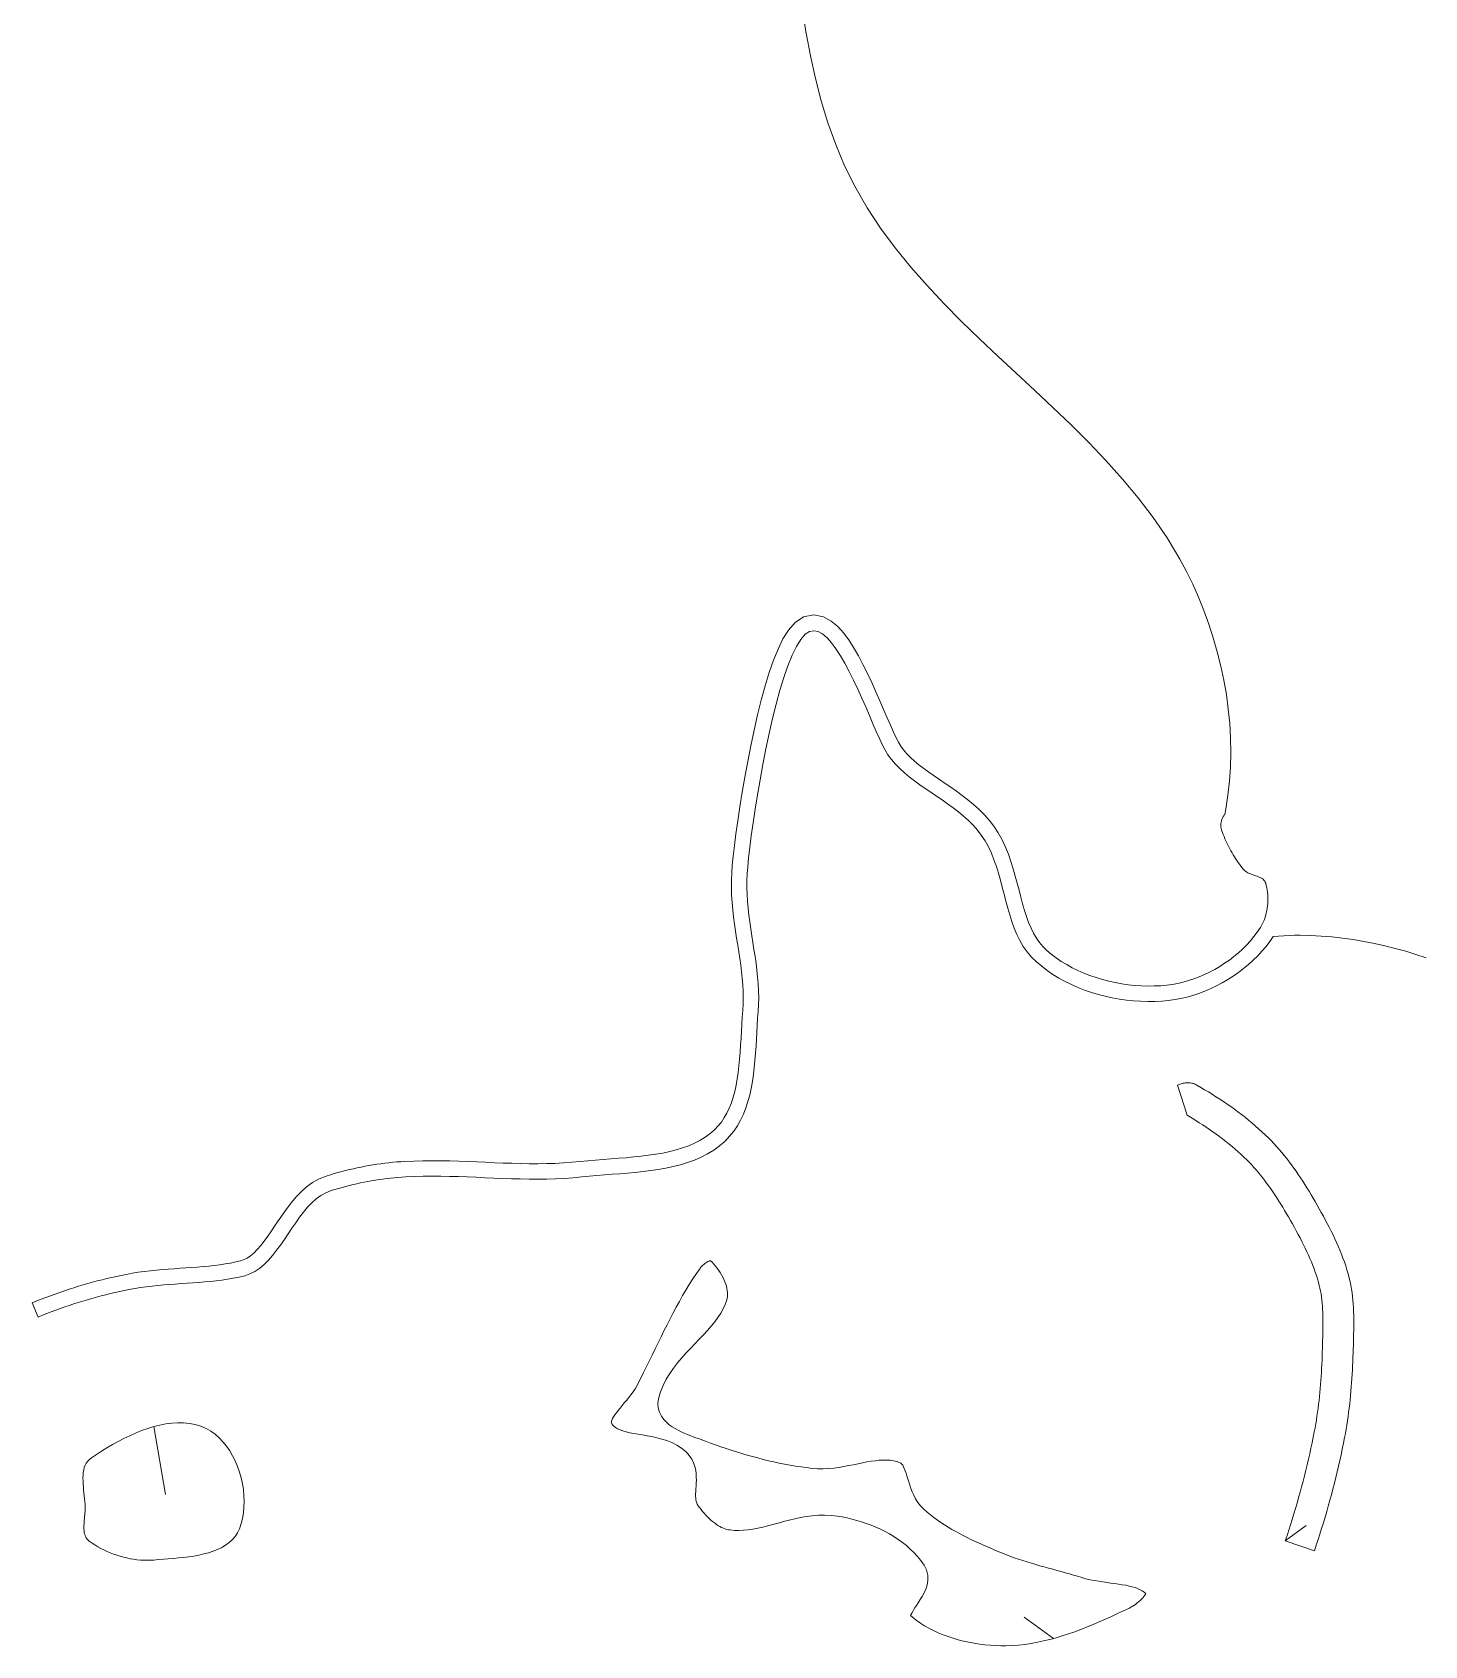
# Model space of a CAD drawing. Header units: inches. Extents: x -12 to 23, y -13.2 to 21.7.
# Drawn here: x 6.423 to 9.246, y -4.306 to -1.037 of the extents above; entities that cross this region are included whole.
import ezdxf

# ---------------------------------------------------------------- set-up
doc = ezdxf.new("R2010")
doc.units = ezdxf.units.IN
doc.header["$MEASUREMENT"] = 0
doc.layers.get('0').update_dxf_attribs({"lineweight": 0})

msp = doc.modelspace()

# ---------------------------------------------------------------- linework, layer by layer
at = {"color": 30, "linetype": 'Continuous', "lineweight": 0, "true_color": 0xff7e00}
for p, q in [((6.6693, -3.8618), (6.6929, -3.9995)), ((8.4929, -4.291), (8.4337, -4.2477))]:
    msp.add_line(p, q, dxfattribs=at)
at = {"color": 7, "linetype": 'Continuous', "lineweight": 0}
for points in [[(7.9836, -0.9915), (7.9916, -1.0383), (8.0006, -1.0846), (8.0107, -1.1305), (8.0224, -1.1758), (8.036, -1.2204), (8.0516, -1.2642), (8.0696, -1.3071), (8.0903, -1.3489), (8.1153, -1.3922), (8.1427, -1.4337), (8.1723, -1.4738), (8.2037, -1.5125), (8.2368, -1.5501), (8.2713, -1.5868), (8.3069, -1.6227), (8.3433, -1.658), (8.3803, -1.6929), (8.4176, -1.7276), (8.4549, -1.7623), (8.492, -1.7971), (8.5286, -1.8323), (8.5645, -1.8681), (8.5993, -1.9045), (8.6329, -1.9419), (8.6649, -1.9803), (8.6951, -2.02), (8.7232, -2.0612), (8.749, -2.104), (8.7625, -2.1291), (8.7752, -2.155), (8.787, -2.1814), (8.7979, -2.2084), (8.8079, -2.2359), (8.817, -2.2639), (8.8251, -2.2922), (8.8323, -2.3208), (8.8384, -2.3497), (8.8434, -2.3788), (8.8474, -2.408), (8.8502, -2.4373), (8.8519, -2.4665), (8.8524, -2.4958), (8.8517, -2.5249), (8.8498, -2.5538), (8.8467, -2.5824), (8.8422, -2.6108), (8.84, -2.6213), (8.839, -2.6226), (8.838, -2.624), (8.8371, -2.6254), (8.8363, -2.6269), (8.8356, -2.6284), (8.8349, -2.63), (8.8343, -2.6316), (8.8338, -2.6333), (8.8333, -2.635), (8.8329, -2.6367), (8.8327, -2.6384), (8.8325, -2.6401), (8.8323, -2.6419), (8.8323, -2.6436), (8.8323, -2.6453), (8.8325, -2.647), (8.8327, -2.6487), (8.833, -2.6504), (8.8334, -2.652), (8.8339, -2.6535), (8.8354, -2.6578), (8.837, -2.6621), (8.8387, -2.6664), (8.8405, -2.6706), (8.8423, -2.6748), (8.8442, -2.679), (8.8462, -2.6831), (8.8483, -2.6872), (8.8504, -2.6913), (8.8526, -2.6953), (8.8549, -2.6993), (8.8573, -2.7033), (8.8597, -2.7072), (8.8622, -2.711), (8.8648, -2.7149), (8.8674, -2.7186), (8.8701, -2.7223), (8.8728, -2.726), (8.8757, -2.7296), (8.8785, -2.7331), (8.8804, -2.735), (8.8824, -2.7367), (8.8846, -2.7382), (8.887, -2.7396), (8.8896, -2.7408), (8.8922, -2.7419), (8.8949, -2.7429), (8.8977, -2.7439), (8.9005, -2.7449), (8.9033, -2.7458), (8.906, -2.7468), (8.9086, -2.7478), (8.9111, -2.7489), (8.9135, -2.7501), (8.9157, -2.7515), (8.9178, -2.7529), (8.9196, -2.7546), (8.9211, -2.7565), (8.9223, -2.7586), (8.9232, -2.761), (8.9244, -2.7654), (8.9254, -2.7699), (8.9262, -2.7744), (8.9268, -2.7789), (8.9272, -2.7835), (8.9275, -2.7882), (8.9276, -2.7929), (8.9275, -2.7975), (8.9272, -2.8022), (8.9267, -2.8069), (8.9261, -2.8115), (8.9253, -2.8161), (8.9243, -2.8207), (8.9232, -2.8252), (8.9219, -2.8297), (8.9204, -2.8341), (8.9187, -2.8384), (8.9169, -2.8426), (8.9149, -2.8467), (8.9128, -2.8507), (8.9061, -2.8603), (8.8994, -2.8691), (8.8922, -2.8777), (8.8845, -2.886), (8.8763, -2.8941), (8.8678, -2.9018), (8.8588, -2.9093), (8.8495, -2.9164), (8.8399, -2.9231), (8.83, -2.9294), (8.8199, -2.9354), (8.8095, -2.9409), (8.799, -2.9459), (8.7883, -2.9505), (8.7775, -2.9546), (8.7666, -2.9582), (8.7557, -2.9613), (8.7448, -2.9638), (8.7339, -2.9658), (8.723, -2.9673), (8.7103, -2.9684), (8.6974, -2.969), (8.6843, -2.9691), (8.6712, -2.9687), (8.6579, -2.9678), (8.6447, -2.9665), (8.6315, -2.9646), (8.6183, -2.9622), (8.6052, -2.9593), (8.5923, -2.956), (8.5795, -2.9521), (8.567, -2.9478), (8.5547, -2.943), (8.5427, -2.9378), (8.5311, -2.932), (8.5198, -2.9258), (8.5089, -2.9192), (8.4985, -2.9121), (8.4885, -2.9047), (8.4793, -2.897), (8.4714, -2.8892), (8.4646, -2.881), (8.4583, -2.8721), (8.4527, -2.8623), (8.4475, -2.8517), (8.4427, -2.8404), (8.4384, -2.8284), (8.4343, -2.8158), (8.4305, -2.8027), (8.4268, -2.7891), (8.4232, -2.7751), (8.4195, -2.7608), (8.4156, -2.7463), (8.4115, -2.7317), (8.4068, -2.717), (8.4017, -2.7022), (8.3958, -2.6876), (8.389, -2.6731), (8.3811, -2.6589), (8.3722, -2.6452), (8.3628, -2.633), (8.3527, -2.6217), (8.342, -2.6111), (8.331, -2.6012), (8.3197, -2.5918), (8.3081, -2.583), (8.2965, -2.5745), (8.2849, -2.5664), (8.2733, -2.5585), (8.262, -2.5508), (8.2509, -2.5432), (8.2402, -2.5358), (8.23, -2.5283), (8.2204, -2.5209), (8.2114, -2.5134), (8.2031, -2.506), (8.1957, -2.4984), (8.1892, -2.4908), (8.1835, -2.4831), (8.1786, -2.475), (8.1741, -2.4662), (8.1687, -2.4547), (8.1626, -2.4409), (8.1559, -2.4255), (8.1487, -2.4088), (8.141, -2.3912), (8.133, -2.3729), (8.1246, -2.3544), (8.1159, -2.3358), (8.1069, -2.3177), (8.0976, -2.3001), (8.0879, -2.2834), (8.0779, -2.2679), (8.0673, -2.2537), (8.0557, -2.2409), (8.0426, -2.2298), (8.0266, -2.2212), (8.0071, -2.2173), (7.9865, -2.2214), (7.9694, -2.2325), (7.9557, -2.2481), (7.9446, -2.266), (7.9347, -2.2863), (7.9255, -2.3091), (7.9168, -2.3342), (7.9086, -2.3612), (7.9007, -2.39), (7.8932, -2.42), (7.8862, -2.451), (7.8795, -2.4826), (7.8733, -2.5142), (7.8675, -2.5457), (7.8622, -2.5764), (7.8574, -2.6061), (7.8532, -2.6343), (7.8495, -2.6607), (7.8464, -2.6847), (7.8439, -2.7061), (7.8421, -2.7244), (7.8409, -2.7396), (7.8402, -2.7548), (7.8402, -2.7699), (7.8407, -2.7849), (7.8417, -2.7998), (7.843, -2.8145), (7.8447, -2.8291), (7.8466, -2.8435), (7.8486, -2.8578), (7.8508, -2.8719), (7.853, -2.886), (7.8551, -2.8998), (7.8572, -2.9135), (7.8591, -2.9271), (7.8608, -2.9405), (7.8622, -2.9538), (7.8633, -2.967), (7.864, -2.98), (7.8642, -2.9928), (7.864, -3.0055), (7.8632, -3.0186), (7.8622, -3.0322), (7.8613, -3.0463), (7.8605, -3.0606), (7.8597, -3.0748), (7.8589, -3.089), (7.8579, -3.1031), (7.8568, -3.1171), (7.8555, -3.1308), (7.8539, -3.1443), (7.852, -3.1574), (7.8497, -3.1702), (7.8469, -3.1825), (7.8437, -3.1944), (7.8401, -3.2057), (7.8359, -3.2163), (7.8312, -3.2264), (7.8258, -3.2358), (7.8199, -3.2446), (7.8133, -3.2527), (7.8059, -3.2603), (7.7967, -3.2683), (7.7869, -3.2754), (7.7764, -3.2818), (7.7653, -3.2876), (7.7536, -3.2927), (7.7414, -3.2972), (7.7285, -3.3011), (7.7152, -3.3045), (7.7013, -3.3075), (7.6871, -3.31), (7.6725, -3.3121), (7.6576, -3.314), (7.6424, -3.3155), (7.6271, -3.3169), (7.6116, -3.3181), (7.596, -3.3193), (7.5803, -3.3204), (7.5647, -3.3217), (7.5491, -3.3231), (7.5339, -3.3246), (7.5166, -3.3263), (7.4996, -3.3276), (7.4824, -3.3284), (7.4652, -3.3289), (7.4478, -3.3291), (7.4304, -3.3291), (7.4129, -3.3288), (7.3953, -3.3283), (7.3776, -3.3277), (7.3598, -3.327), (7.342, -3.3263), (7.324, -3.3255), (7.306, -3.3248), (7.2879, -3.3241), (7.2698, -3.3236), (7.2516, -3.3232), (7.2332, -3.3231), (7.2149, -3.3232), (7.1964, -3.3237), (7.178, -3.3245), (7.1699, -3.325), (7.1618, -3.3256), (7.1537, -3.3263), (7.1456, -3.3272), (7.1376, -3.3281), (7.1296, -3.3292), (7.1216, -3.3303), (7.1136, -3.3316), (7.1056, -3.3329), (7.0977, -3.3344), (7.0898, -3.3359), (7.0819, -3.3376), (7.074, -3.3393), (7.0661, -3.3411), (7.0583, -3.343), (7.0505, -3.345), (7.0428, -3.3471), (7.0351, -3.3492), (7.0274, -3.3514), (7.0187, -3.3541), (7.0049, -3.3595), (6.9914, -3.3671), (6.9792, -3.376), (6.9681, -3.3859), (6.958, -3.3965), (6.9486, -3.4077), (6.9398, -3.4191), (6.9315, -3.4307), (6.9235, -3.4424), (6.9158, -3.4538), (6.9083, -3.465), (6.9008, -3.4757), (6.8935, -3.4857), (6.8863, -3.4949), (6.8791, -3.5031), (6.8721, -3.5101), (6.8653, -3.5159), (6.8587, -3.5203), (6.8524, -3.5235), (6.8452, -3.5259), (6.8356, -3.5282), (6.8249, -3.5303), (6.8141, -3.5322), (6.8031, -3.5338), (6.792, -3.5352), (6.7808, -3.5365), (6.7694, -3.5375), (6.7579, -3.5385), (6.7463, -3.5394), (6.7346, -3.5402), (6.7228, -3.541), (6.7109, -3.5418), (6.6989, -3.5426), (6.6869, -3.5436), (6.6747, -3.5446), (6.6625, -3.5459), (6.6502, -3.5473), (6.6379, -3.549), (6.6255, -3.551), (6.6132, -3.5533), (6.6033, -3.5553), (6.5936, -3.5574), (6.5839, -3.5596), (6.5742, -3.5619), (6.5646, -3.5642), (6.5549, -3.5667), (6.5453, -3.5693), (6.5357, -3.5719), (6.5262, -3.5747), (6.5166, -3.5775), (6.5071, -3.5804), (6.4977, -3.5835), (6.4882, -3.5866), (6.4788, -3.5898), (6.4694, -3.5931), (6.46, -3.5965), (6.4507, -3.5999), (6.4415, -3.6035), (6.4322, -3.6072), (6.4231, -3.6108), (6.4349, -3.6398), (6.4349, -3.6398), (6.4438, -3.6362), (6.4528, -3.6326), (6.4618, -3.6292), (6.4708, -3.6258), (6.4799, -3.6225), (6.489, -3.6193), (6.4981, -3.6162), (6.5073, -3.6132), (6.5165, -3.6103), (6.5257, -3.6074), (6.535, -3.6047), (6.5442, -3.602), (6.5535, -3.5994), (6.5628, -3.5969), (6.5722, -3.5945), (6.5816, -3.5922), (6.5909, -3.59), (6.6003, -3.5879), (6.6098, -3.5859), (6.6192, -3.5839), (6.6308, -3.5818), (6.6424, -3.5799), (6.6541, -3.5783), (6.6659, -3.5769), (6.6777, -3.5758), (6.6895, -3.5747), (6.7013, -3.5738), (6.7131, -3.5729), (6.7249, -3.5721), (6.7368, -3.5714), (6.7486, -3.5705), (6.7604, -3.5697), (6.7722, -3.5687), (6.784, -3.5676), (6.7957, -3.5663), (6.8074, -3.5648), (6.8191, -3.563), (6.8307, -3.561), (6.8422, -3.5587), (6.8537, -3.556), (6.8644, -3.5524), (6.8746, -3.5473), (6.8842, -3.5408), (6.8933, -3.5332), (6.902, -3.5245), (6.9103, -3.5149), (6.9184, -3.5046), (6.9263, -3.4938), (6.9341, -3.4827), (6.9417, -3.4713), (6.9494, -3.4599), (6.9571, -3.4487), (6.9649, -3.4377), (6.973, -3.4272), (6.9812, -3.4174), (6.9899, -3.4084), (6.9989, -3.4003), (7.0083, -3.3934), (7.0183, -3.3878), (7.0289, -3.3836), (7.0362, -3.3814), (7.0436, -3.3793), (7.051, -3.3772), (7.0584, -3.3752), (7.0659, -3.3733), (7.0734, -3.3715), (7.0809, -3.3698), (7.0884, -3.3681), (7.0959, -3.3666), (7.1035, -3.3651), (7.111, -3.3637), (7.1186, -3.3624), (7.1262, -3.3612), (7.1338, -3.3601), (7.1414, -3.3591), (7.1491, -3.3582), (7.1567, -3.3575), (7.1644, -3.3568), (7.172, -3.3562), (7.1797, -3.3557), (7.1975, -3.3549), (7.2154, -3.3545), (7.2333, -3.3543), (7.2511, -3.3545), (7.269, -3.3548), (7.2869, -3.3553), (7.3048, -3.356), (7.3227, -3.3567), (7.3407, -3.3575), (7.3586, -3.3582), (7.3765, -3.3589), (7.3944, -3.3596), (7.4122, -3.36), (7.4301, -3.3603), (7.448, -3.3604), (7.4658, -3.3602), (7.4837, -3.3596), (7.5015, -3.3588), (7.5193, -3.3575), (7.537, -3.3557), (7.552, -3.3542), (7.5673, -3.3528), (7.5827, -3.3516), (7.5983, -3.3504), (7.614, -3.3493), (7.6297, -3.348), (7.6454, -3.3466), (7.6611, -3.345), (7.6767, -3.3431), (7.6921, -3.3408), (7.7073, -3.3381), (7.7223, -3.3349), (7.737, -3.3312), (7.7513, -3.3268), (7.7653, -3.3217), (7.7788, -3.3158), (7.7918, -3.3091), (7.8043, -3.3014), (7.8161, -3.2928), (7.8274, -3.2831), (7.8367, -3.2735), (7.8451, -3.2632), (7.8524, -3.2523), (7.8589, -3.2408), (7.8646, -3.2287), (7.8695, -3.2162), (7.8737, -3.2033), (7.8773, -3.19), (7.8803, -3.1764), (7.8828, -3.1625), (7.8849, -3.1484), (7.8866, -3.1341), (7.888, -3.1198), (7.8891, -3.1054), (7.8901, -3.091), (7.8909, -3.0766), (7.8917, -3.0623), (7.8925, -3.0482), (7.8934, -3.0343), (7.8944, -3.0207), (7.8952, -3.0067), (7.8955, -2.9928), (7.8952, -2.9788), (7.8944, -2.9649), (7.8933, -2.9509), (7.8918, -2.9369), (7.8901, -2.923), (7.8881, -2.909), (7.886, -2.8951), (7.8839, -2.8811), (7.8817, -2.8672), (7.8795, -2.8532), (7.8775, -2.8393), (7.8757, -2.8253), (7.8741, -2.8113), (7.8728, -2.7974), (7.8719, -2.7834), (7.8714, -2.7694), (7.8715, -2.7555), (7.8721, -2.7415), (7.8732, -2.7273), (7.875, -2.7095), (7.8774, -2.6885), (7.8805, -2.6648), (7.8841, -2.6388), (7.8883, -2.6109), (7.8931, -2.5816), (7.8983, -2.5511), (7.904, -2.5201), (7.9101, -2.4888), (7.9167, -2.4577), (7.9236, -2.4273), (7.931, -2.3979), (7.9386, -2.3699), (7.9466, -2.3438), (7.9548, -2.3201), (7.9633, -2.299), (7.972, -2.2811), (7.9809, -2.2668), (7.99, -2.2564), (7.9985, -2.2509), (8.0071, -2.2492), (8.0159, -2.2509), (8.0249, -2.2558), (8.034, -2.2634), (8.0431, -2.2735), (8.0522, -2.2857), (8.0612, -2.2998), (8.0702, -2.3153), (8.0791, -2.332), (8.0878, -2.3495), (8.0962, -2.3675), (8.1045, -2.3856), (8.1124, -2.4037), (8.12, -2.4212), (8.1272, -2.4379), (8.1339, -2.4535), (8.1402, -2.4676), (8.146, -2.48), (8.1513, -2.4902), (8.1575, -2.5005), (8.1647, -2.5103), (8.1727, -2.5196), (8.1815, -2.5285), (8.1909, -2.537), (8.2008, -2.5453), (8.2113, -2.5533), (8.2221, -2.5612), (8.2331, -2.569), (8.2444, -2.5766), (8.2557, -2.5843), (8.2671, -2.5921), (8.2784, -2.6), (8.2894, -2.608), (8.3002, -2.6163), (8.3106, -2.6249), (8.3206, -2.6338), (8.33, -2.6432), (8.3387, -2.653), (8.3467, -2.6633), (8.3543, -2.675), (8.3611, -2.6873), (8.3671, -2.7001), (8.3724, -2.7133), (8.3772, -2.7268), (8.3815, -2.7406), (8.3855, -2.7546), (8.3893, -2.7688), (8.3929, -2.7829), (8.3966, -2.7971), (8.4004, -2.8111), (8.4044, -2.825), (8.4088, -2.8385), (8.4136, -2.8518), (8.419, -2.8647), (8.4251, -2.877), (8.4319, -2.8888), (8.4397, -2.9), (8.4485, -2.9105), (8.4584, -2.9202), (8.4691, -2.9291), (8.4803, -2.9376), (8.492, -2.9455), (8.5042, -2.9529), (8.5167, -2.9598), (8.5295, -2.9661), (8.5427, -2.9719), (8.5562, -2.9772), (8.5699, -2.9819), (8.5838, -2.9861), (8.5979, -2.9897), (8.6122, -2.9929), (8.6265, -2.9954), (8.6409, -2.9975), (8.6553, -2.999), (8.6697, -2.9999), (8.684, -3.0004), (8.6983, -3.0002), (8.7124, -2.9996), (8.7264, -2.9983), (8.7388, -2.9967), (8.7511, -2.9944), (8.7635, -2.9915), (8.7757, -2.9881), (8.7879, -2.9841), (8.8, -2.9795), (8.8119, -2.9744), (8.8236, -2.9688), (8.8351, -2.9627), (8.8463, -2.9561), (8.8573, -2.9491), (8.868, -2.9416), (8.8783, -2.9337), (8.8883, -2.9254), (8.8978, -2.9168), (8.9069, -2.9078), (8.9156, -2.8984), (8.9238, -2.8887), (8.9314, -2.8787), (8.9385, -2.8685), (8.9816, -2.8663), (8.9928, -2.8662), (9.0143, -2.8667), (9.0359, -2.8679), (9.0575, -2.8697), (9.079, -2.8721), (9.1006, -2.8751), (9.122, -2.8787), (9.1434, -2.8829), (9.1647, -2.8876), (9.1859, -2.8929), (9.2069, -2.8988), (9.2278, -2.9051), (9.2484, -2.912)], [(8.9627, -4.0935), (9.0219, -4.1134), (9.0257, -4.1021), (9.0294, -4.0908), (9.033, -4.0795), (9.0366, -4.0682), (9.0401, -4.0568), (9.0435, -4.0454), (9.0468, -4.034), (9.05, -4.0226), (9.0532, -4.0111), (9.0563, -3.9997), (9.0593, -3.9882), (9.0623, -3.9766), (9.0651, -3.9651), (9.0679, -3.9536), (9.0706, -3.942), (9.0732, -3.9304), (9.0758, -3.9188), (9.0783, -3.9072), (9.0807, -3.8955), (9.083, -3.8839), (9.0846, -3.8754), (9.0861, -3.867), (9.0875, -3.8585), (9.0889, -3.85), (9.0901, -3.8414), (9.0913, -3.8329), (9.0924, -3.8243), (9.0934, -3.8158), (9.0943, -3.8072), (9.0951, -3.7986), (9.0959, -3.79), (9.0967, -3.7814), (9.0973, -3.7728), (9.0979, -3.7642), (9.0984, -3.7556), (9.0989, -3.747), (9.0993, -3.7384), (9.0997, -3.7298), (9.1, -3.7212), (9.1003, -3.7126), (9.1005, -3.705), (9.1008, -3.6973), (9.101, -3.6897), (9.1012, -3.682), (9.1014, -3.6744), (9.1016, -3.6667), (9.1017, -3.659), (9.1017, -3.6514), (9.1017, -3.6437), (9.1015, -3.6361), (9.1013, -3.6284), (9.1009, -3.6208), (9.1005, -3.6132), (9.0998, -3.6056), (9.0991, -3.598), (9.0981, -3.5905), (9.097, -3.583), (9.0957, -3.5755), (9.0941, -3.5681), (9.0924, -3.5607), (9.0902, -3.5525), (9.0879, -3.5443), (9.0853, -3.5362), (9.0826, -3.5282), (9.0798, -3.5202), (9.0767, -3.5123), (9.0736, -3.5044), (9.0702, -3.4965), (9.0668, -3.4888), (9.0633, -3.481), (9.0596, -3.4733), (9.0558, -3.4656), (9.052, -3.458), (9.048, -3.4504), (9.044, -3.4429), (9.04, -3.4354), (9.0358, -3.4279), (9.0317, -3.4205), (9.0275, -3.4131), (9.0232, -3.4058), (9.0192, -3.3988), (9.0151, -3.3919), (9.011, -3.385), (9.0068, -3.3782), (9.0025, -3.3713), (8.9982, -3.3646), (8.9938, -3.3578), (8.9893, -3.3511), (8.9848, -3.3445), (8.9802, -3.3379), (8.9754, -3.3314), (8.9706, -3.325), (8.9657, -3.3186), (8.9607, -3.3123), (8.9557, -3.3061), (8.9505, -3.3), (8.9452, -3.294), (8.9397, -3.2881), (8.9342, -3.2823), (8.9286, -3.2767), (8.9221, -3.2704), (8.9156, -3.2643), (8.9089, -3.2582), (8.9021, -3.2523), (8.8953, -3.2465), (8.8883, -3.2407), (8.8813, -3.2351), (8.8741, -3.2296), (8.8669, -3.2241), (8.8597, -3.2188), (8.8523, -3.2135), (8.8449, -3.2084), (8.8375, -3.2033), (8.8299, -3.1983), (8.8224, -3.1934), (8.8148, -3.1885), (8.8071, -3.1838), (8.7994, -3.1791), (8.7916, -3.1745), (8.7839, -3.17), (8.7821, -3.169), (8.7803, -3.1682), (8.7784, -3.1675), (8.7765, -3.1668), (8.7745, -3.1663), (8.7725, -3.1659), (8.7704, -3.1655), (8.7683, -3.1653), (8.7662, -3.1652), (8.7641, -3.1651), (8.762, -3.1652), (8.7599, -3.1654), (8.7579, -3.1657), (8.7558, -3.166), (8.7538, -3.1665), (8.7518, -3.1671), (8.7499, -3.1677), (8.748, -3.1685), (8.7462, -3.1694), (8.7445, -3.1703), (8.7642, -3.2309), (8.7672, -3.2327), (8.7744, -3.237), (8.7815, -3.2415), (8.7886, -3.246), (8.7956, -3.2505), (8.8026, -3.2551), (8.8095, -3.2598), (8.8163, -3.2646), (8.823, -3.2694), (8.8296, -3.2742), (8.8361, -3.2792), (8.8426, -3.2842), (8.8489, -3.2893), (8.8551, -3.2944), (8.8613, -3.2996), (8.8673, -3.3049), (8.8732, -3.3103), (8.879, -3.3157), (8.8847, -3.3212), (8.8894, -3.326), (8.8941, -3.3308), (8.8987, -3.3359), (8.9032, -3.341), (8.9077, -3.3463), (8.9122, -3.3516), (8.9165, -3.3571), (8.9208, -3.3627), (8.9251, -3.3684), (8.9293, -3.3743), (8.9335, -3.3802), (8.9376, -3.3862), (8.9417, -3.3923), (8.9457, -3.3984), (8.9497, -3.4047), (8.9536, -3.411), (8.9576, -3.4174), (8.9614, -3.4239), (8.9653, -3.4304), (8.9691, -3.437), (8.9732, -3.4441), (8.9772, -3.4512), (8.9812, -3.4583), (8.9851, -3.4654), (8.989, -3.4725), (8.9927, -3.4795), (8.9964, -3.4865), (8.9999, -3.4935), (9.0033, -3.5005), (9.0066, -3.5075), (9.0098, -3.5144), (9.0129, -3.5213), (9.0158, -3.5282), (9.0185, -3.5351), (9.0212, -3.5419), (9.0236, -3.5488), (9.0259, -3.5556), (9.028, -3.5624), (9.03, -3.5691), (9.0318, -3.5758), (9.0331, -3.5815), (9.0343, -3.5872), (9.0353, -3.593), (9.0362, -3.599), (9.037, -3.6051), (9.0376, -3.6113), (9.0381, -3.6177), (9.0385, -3.6242), (9.0388, -3.6308), (9.0391, -3.6376), (9.0392, -3.6444), (9.0392, -3.6514), (9.0392, -3.6585), (9.0391, -3.6657), (9.0389, -3.673), (9.0388, -3.6803), (9.0385, -3.6878), (9.0383, -3.6954), (9.0381, -3.703), (9.0378, -3.7106), (9.0376, -3.719), (9.0373, -3.7273), (9.0369, -3.7355), (9.0365, -3.7438), (9.036, -3.752), (9.0355, -3.7602), (9.035, -3.7683), (9.0344, -3.7765), (9.0337, -3.7846), (9.0329, -3.7927), (9.0321, -3.8007), (9.0313, -3.8088), (9.0303, -3.8168), (9.0293, -3.8247), (9.0282, -3.8327), (9.0271, -3.8406), (9.0258, -3.8485), (9.0245, -3.8563), (9.0231, -3.8641), (9.0216, -3.872), (9.0194, -3.8831), (9.0171, -3.8944), (9.0147, -3.9056), (9.0123, -3.9168), (9.0097, -3.9279), (9.0071, -3.9391), (9.0044, -3.9503), (9.0016, -3.9614), (8.9988, -3.9725), (8.9959, -3.9836), (8.9929, -3.9947), (8.9899, -4.0057), (8.9867, -4.0168), (8.9835, -4.0278), (8.9802, -4.0388), (8.9769, -4.0497), (8.9735, -4.0607), (8.97, -4.0716), (8.9664, -4.0825), (8.9627, -4.0935), (9.0051, -4.0624)]]:
    msp.add_lwpolyline(points, dxfattribs=at)
msp.add_lwpolyline([(7.598, -3.8486), (7.5972, -3.851), (7.5969, -3.8527), (7.5968, -3.8538), (7.5969, -3.8544), (7.5971, -3.855), (7.5976, -3.8559), (7.5998, -3.8588), (7.6024, -3.8614), (7.6056, -3.8638), (7.6096, -3.8661), (7.6146, -3.8683), (7.6204, -3.8704), (7.6271, -3.8723), (7.6346, -3.8741), (7.6426, -3.8757), (7.6512, -3.8772), (7.6602, -3.8787), (7.6696, -3.8803), (7.6792, -3.8821), (7.6891, -3.8843), (7.6991, -3.8869), (7.7092, -3.8901), (7.7194, -3.8941), (7.7295, -3.8992), (7.7393, -3.9054), (7.7486, -3.9131), (7.7549, -3.92), (7.76, -3.9275), (7.7637, -3.9351), (7.7663, -3.9427), (7.7679, -3.9501), (7.7688, -3.9571), (7.7691, -3.9639), (7.7692, -3.9703), (7.769, -3.9764), (7.7686, -3.9823), (7.7683, -3.9878), (7.7679, -3.9931), (7.7677, -3.9979), (7.7677, -4.0024), (7.7678, -4.0064), (7.7681, -4.0099), (7.7686, -4.0128), (7.7692, -4.0151), (7.7699, -4.0168), (7.7709, -4.0187), (7.7731, -4.022), (7.7758, -4.0259), (7.7787, -4.0298), (7.7817, -4.0336), (7.7849, -4.0374), (7.7882, -4.041), (7.7915, -4.0445), (7.795, -4.0479), (7.7985, -4.0511), (7.8021, -4.0541), (7.8057, -4.057), (7.8094, -4.0596), (7.813, -4.0619), (7.8167, -4.064), (7.8203, -4.0659), (7.8239, -4.0675), (7.8274, -4.0688), (7.8308, -4.0699), (7.8342, -4.0707), (7.8376, -4.0712), (7.8464, -4.072), (7.8554, -4.0721), (7.8646, -4.0717), (7.874, -4.0707), (7.8836, -4.0693), (7.8935, -4.0674), (7.9036, -4.0652), (7.9139, -4.0626), (7.9244, -4.0599), (7.9351, -4.0571), (7.946, -4.0542), (7.9572, -4.0513), (7.9686, -4.0486), (7.9802, -4.0462), (7.992, -4.0441), (8.0041, -4.0425), (8.0166, -4.0414), (8.0292, -4.0411), (8.0422, -4.0416), (8.055, -4.0431), (8.065, -4.0448), (8.0747, -4.0468), (8.0845, -4.0491), (8.0943, -4.0517), (8.104, -4.0546), (8.1137, -4.0579), (8.1234, -4.0615), (8.1329, -4.0654), (8.1424, -4.0697), (8.1517, -4.0743), (8.1608, -4.0793), (8.1697, -4.0847), (8.1784, -4.0904), (8.1869, -4.0964), (8.195, -4.1029), (8.2028, -4.1098), (8.2103, -4.117), (8.2174, -4.1247), (8.224, -4.1327), (8.2308, -4.1422), (8.2358, -4.1519), (8.2384, -4.1629), (8.2384, -4.1734), (8.2368, -4.1827), (8.234, -4.1911), (8.2307, -4.1987), (8.2269, -4.2057), (8.223, -4.2123), (8.219, -4.2185), (8.2151, -4.2244), (8.2116, -4.2299), (8.2084, -4.2349), (8.2058, -4.2394), (8.204, -4.2431), (8.2035, -4.2445), (8.2072, -4.2478), (8.215, -4.2539), (8.2232, -4.2597), (8.2317, -4.2651), (8.2407, -4.2702), (8.2499, -4.275), (8.2595, -4.2794), (8.2693, -4.2835), (8.2794, -4.2872), (8.2897, -4.2906), (8.3001, -4.2937), (8.3107, -4.2964), (8.3215, -4.2987), (8.3323, -4.3007), (8.3431, -4.3024), (8.354, -4.3037), (8.3648, -4.3047), (8.3755, -4.3054), (8.3862, -4.3057), (8.3967, -4.3057), (8.4095, -4.3052), (8.4222, -4.3043), (8.4349, -4.3029), (8.4476, -4.301), (8.4603, -4.2988), (8.4729, -4.2961), (8.4856, -4.293), (8.4982, -4.2895), (8.5108, -4.2858), (8.5234, -4.2817), (8.536, -4.2773), (8.5485, -4.2726), (8.561, -4.2677), (8.5734, -4.2627), (8.5858, -4.2574), (8.5982, -4.2519), (8.6105, -4.2464), (8.6228, -4.2407), (8.635, -4.2349), (8.6469, -4.2293), (8.6498, -4.2278), (8.6527, -4.2261), (8.6558, -4.2241), (8.659, -4.2219), (8.6623, -4.2195), (8.6655, -4.2169), (8.6685, -4.2142), (8.6714, -4.2114), (8.674, -4.2087), (8.6763, -4.206), (8.6782, -4.2034), (8.6797, -4.2012), (8.6803, -4.1999), (8.6768, -4.1971), (8.6729, -4.1945), (8.6685, -4.1922), (8.6636, -4.19), (8.6583, -4.188), (8.6525, -4.1863), (8.6462, -4.1847), (8.6395, -4.1832), (8.6325, -4.182), (8.6251, -4.1808), (8.6174, -4.1797), (8.6095, -4.1786), (8.6014, -4.1775), (8.5931, -4.1764), (8.5847, -4.1751), (8.5761, -4.1737), (8.5674, -4.172), (8.5587, -4.1699), (8.5503, -4.1676), (8.5417, -4.165), (8.5335, -4.1626), (8.5252, -4.1602), (8.5168, -4.1579), (8.5084, -4.1555), (8.4999, -4.1532), (8.4914, -4.1509), (8.4828, -4.1485), (8.4742, -4.1461), (8.4656, -4.1437), (8.457, -4.1412), (8.4483, -4.1387), (8.4396, -4.136), (8.4309, -4.1333), (8.4222, -4.1304), (8.4135, -4.1274), (8.4048, -4.1243), (8.3962, -4.1211), (8.3875, -4.1176), (8.379, -4.1141), (8.3713, -4.1108), (8.3638, -4.1076), (8.3562, -4.1042), (8.3485, -4.1008), (8.3409, -4.0974), (8.3332, -4.0938), (8.3255, -4.0902), (8.3178, -4.0864), (8.3101, -4.0826), (8.3025, -4.0786), (8.2949, -4.0744), (8.2873, -4.0701), (8.2798, -4.0657), (8.2724, -4.061), (8.265, -4.0562), (8.2578, -4.0512), (8.2506, -4.046), (8.2436, -4.0405), (8.2367, -4.0349), (8.2295, -4.0285), (8.2234, -4.0223), (8.218, -4.0153), (8.2135, -4.0081), (8.2097, -4.0009), (8.2066, -3.9939), (8.204, -3.9869), (8.2017, -3.9802), (8.1996, -3.9737), (8.1977, -3.9674), (8.1959, -3.9616), (8.1942, -3.9561), (8.1925, -3.9512), (8.1907, -3.9468), (8.189, -3.9431), (8.1874, -3.9401), (8.1859, -3.9379), (8.1846, -3.9364), (8.1835, -3.9355), (8.1826, -3.9349), (8.1811, -3.9342), (8.1752, -3.9323), (8.1688, -3.9309), (8.1621, -3.93), (8.1551, -3.9295), (8.1478, -3.9295), (8.14, -3.93), (8.132, -3.9308), (8.1236, -3.932), (8.115, -3.9334), (8.1061, -3.9351), (8.0969, -3.937), (8.0875, -3.9389), (8.0778, -3.9408), (8.0679, -3.9426), (8.0578, -3.9443), (8.0475, -3.9457), (8.0369, -3.9467), (8.026, -3.9472), (8.0149, -3.9471), (8.004, -3.9463), (7.9925, -3.9449), (7.9813, -3.9434), (7.9702, -3.9417), (7.9591, -3.9398), (7.9481, -3.9378), (7.9371, -3.9356), (7.9261, -3.9333), (7.9152, -3.9308), (7.9043, -3.9281), (7.8935, -3.9253), (7.8827, -3.9224), (7.8719, -3.9194), (7.8612, -3.9162), (7.8505, -3.9129), (7.8399, -3.9095), (7.8293, -3.906), (7.8188, -3.9025), (7.8083, -3.8988), (7.7979, -3.895), (7.7878, -3.8912), (7.7834, -3.8896), (7.7787, -3.8879), (7.7735, -3.8861), (7.7681, -3.8842), (7.7624, -3.8822), (7.7565, -3.88), (7.7505, -3.8776), (7.7444, -3.875), (7.7383, -3.8723), (7.7322, -3.8692), (7.7261, -3.8659), (7.7201, -3.8621), (7.7142, -3.8579), (7.7085, -3.853), (7.7031, -3.8472), (7.6983, -3.8404), (7.6944, -3.8325), (7.6919, -3.8237), (7.6913, -3.8144), (7.6925, -3.8058), (7.6967, -3.7914), (7.702, -3.7783), (7.7082, -3.7659), (7.7153, -3.7542), (7.723, -3.7431), (7.7312, -3.7325), (7.7398, -3.7224), (7.7486, -3.7126), (7.7574, -3.7032), (7.7663, -3.6939), (7.775, -3.6849), (7.7835, -3.676), (7.7916, -3.6671), (7.7992, -3.6584), (7.8063, -3.6496), (7.8128, -3.6408), (7.8185, -3.632), (7.8234, -3.6232), (7.8275, -3.6143), (7.8307, -3.6051), (7.8315, -3.6017), (7.832, -3.5982), (7.8323, -3.5944), (7.8322, -3.5904), (7.8318, -3.5863), (7.8311, -3.582), (7.83, -3.5775), (7.8287, -3.5729), (7.827, -3.5683), (7.825, -3.5636), (7.8228, -3.5589), (7.8203, -3.5543), (7.8175, -3.5497), (7.8146, -3.5452), (7.8114, -3.5408), (7.8081, -3.5366), (7.8047, -3.5327), (7.8011, -3.5289), (7.7975, -3.5254), (7.7973, -3.5252), (7.7962, -3.5257), (7.7944, -3.5265), (7.7924, -3.5275), (7.7904, -3.5287), (7.7883, -3.5301), (7.7862, -3.5316), (7.7842, -3.5332), (7.7823, -3.5348), (7.7805, -3.5365), (7.779, -3.5381), (7.7777, -3.5396), (7.7766, -3.5411), (7.7692, -3.5517), (7.7619, -3.5626), (7.7549, -3.5737), (7.748, -3.585), (7.7413, -3.5964), (7.7347, -3.608), (7.7283, -3.6197), (7.722, -3.6315), (7.7158, -3.6435), (7.7097, -3.6555), (7.7036, -3.6676), (7.6976, -3.6798), (7.6916, -3.6921), (7.6856, -3.7044), (7.6796, -3.7167), (7.6736, -3.7291), (7.6675, -3.7414), (7.6613, -3.7538), (7.6551, -3.7662), (7.6485, -3.7789), (7.645, -3.7851), (7.6408, -3.7914), (7.6365, -3.7973), (7.6321, -3.803), (7.6275, -3.8086), (7.6231, -3.8139), (7.6187, -3.8191), (7.6145, -3.8241), (7.6106, -3.8289), (7.6071, -3.8335), (7.604, -3.8379), (7.6014, -3.8419), (7.5994, -3.8455), (7.598, -3.8486)], close=True, dxfattribs=at)
at = {"color": 7, "linetype": 'Continuous', "lineweight": 0, "flags": 128}
msp.add_lwpolyline([(6.5388, -4.0939), (6.5444, -4.0978), (6.5502, -4.1016), (6.5561, -4.1051), (6.5622, -4.1085), (6.5684, -4.1117), (6.5747, -4.1147), (6.5812, -4.1174), (6.5877, -4.12), (6.5944, -4.1223), (6.6011, -4.1244), (6.6079, -4.1263), (6.6147, -4.1279), (6.6216, -4.1293), (6.6285, -4.1305), (6.6354, -4.1314), (6.6423, -4.132), (6.6492, -4.1324), (6.6561, -4.1325), (6.663, -4.1324), (6.6698, -4.132), (6.6792, -4.1312), (6.6889, -4.1305), (6.6989, -4.1297), (6.7092, -4.1289), (6.7195, -4.1279), (6.73, -4.1268), (6.7404, -4.1255), (6.7507, -4.1239), (6.7609, -4.122), (6.7709, -4.1198), (6.7806, -4.1172), (6.7899, -4.1141), (6.7988, -4.1106), (6.8072, -4.1065), (6.8151, -4.1019), (6.8222, -4.0966), (6.8287, -4.0907), (6.8344, -4.0841), (6.8392, -4.0767), (6.8431, -4.0686), (6.8466, -4.0583), (6.8493, -4.0476), (6.8512, -4.0365), (6.8523, -4.025), (6.8526, -4.0132), (6.8522, -4.0013), (6.851, -3.9894), (6.8492, -3.9774), (6.8465, -3.9655), (6.8432, -3.9538), (6.8393, -3.9424), (6.8346, -3.9313), (6.8293, -3.9207), (6.8234, -3.9106), (6.8168, -3.9011), (6.8097, -3.8923), (6.802, -3.8842), (6.7937, -3.8771), (6.7848, -3.8709), (6.7755, -3.8657), (6.7645, -3.8611), (6.7532, -3.8578), (6.7417, -3.8555), (6.73, -3.8543), (6.718, -3.8541), (6.706, -3.8548), (6.6938, -3.8564), (6.6816, -3.8588), (6.6693, -3.8618), (6.6571, -3.8656), (6.6449, -3.8699), (6.6327, -3.8748), (6.6207, -3.8802), (6.6088, -3.8859), (6.5972, -3.8919), (6.5857, -3.8983), (6.5746, -3.9048), (6.5637, -3.9114), (6.5532, -3.9181), (6.543, -3.9249), (6.5389, -3.9281), (6.5355, -3.9317), (6.5327, -3.9357), (6.5305, -3.9401), (6.5287, -3.9447), (6.5274, -3.9497), (6.5266, -3.9549), (6.5261, -3.9604), (6.5259, -3.966), (6.526, -3.9718), (6.5262, -3.9777), (6.5267, -3.9837), (6.5273, -3.9898), (6.5279, -3.9958), (6.5285, -4.0018), (6.5292, -4.0078), (6.5297, -4.0137), (6.5301, -4.0195), (6.5303, -4.0251), (6.5303, -4.0305), (6.5302, -4.0338), (6.53, -4.0371), (6.5297, -4.0406), (6.5293, -4.0441), (6.529, -4.0477), (6.5287, -4.0513), (6.5283, -4.0548), (6.5281, -4.0584), (6.5279, -4.062), (6.5279, -4.0655), (6.528, -4.069), (6.5282, -4.0723), (6.5286, -4.0756), (6.5292, -4.0787), (6.5301, -4.0817), (6.5312, -4.0846), (6.5326, -4.0872), (6.5343, -4.0897), (6.5364, -4.0919), (6.5388, -4.0939), (6.5388, -4.0939), (6.5388, -4.0939), (6.5388, -4.0939)], close=True, dxfattribs=at)

doc.saveas('drawing.dxf')
